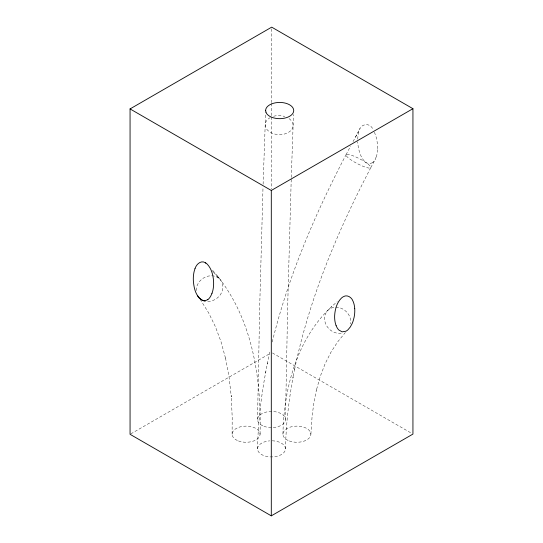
<?xml version="1.0" encoding="UTF-8"?>
<svg xmlns="http://www.w3.org/2000/svg" width="543" height="543" viewBox="0 0 543 543"><rect width="100%" height="100%" fill="white"/><g stroke="black" fill="none" stroke-linecap="round" stroke-linejoin="round"><path stroke-width="0.41" stroke-dasharray="2.71 2.04" d="M232.112 434.196L232.2 417.112L231.203 395.752L231.277 396.723L229.024 376.72L225.508 357.986L225.752 359.052L220.987 341.642L215.354 326.594L208.607 312.795L200.713 300.204M260.063 434.196C261.339 380.901 253.479 323.961 220.689 280.174M257.525 419.522L259.737 305.342L263.002 187.464M285.475 419.522L287.681 305.763L291.231 179.068M263.104 184.213L265.588 113.84M357.728 139.164L357.857 137.08A39.401 22.745 60 0 1 358.808 131.874C359.541 123.865 370.061 121.618 373.095 129.689M257.525 448.864C258.19 415.857 262.805 383.012 270.149 350.853M291.286 177.412L293.111 125.419M285.475 448.864C285.998 424.653 288.706 400.517 293.152 376.727L292.887 378.064L294.795 368.344M293.111 125.447L293.525 114.525M282.93 434.196C283.84 385.72 298.453 333.633 337.217 301.738M310.888 434.19L312.13 415.673L314.112 401.352L316.488 389.684L316.243 390.702L320.35 376.15L325.142 363.715L330.891 352.319L337.617 341.92L345.355 332.506M377.602 149.651L377.521 150.696A40.27 23.247 60 0 1 376.733 155.325L376.177 157.131M265.575 372.892L265.839 371.555M267.292 364.122L267.55 362.819M294.537 369.647C309.171 298.84 337.386 231.569 370.781 167.706A13.975 2.667 27.7 0 0 353.507 155.977A13.975 2.667 27.7 0 0 350.982 159.873A13.975 2.667 27.7 0 0 370.767 167.733M272.233 341.988C288.258 276.577 314.899 214.22 346.054 154.687M346.027 154.741L350.676 145.979M370.808 167.644L375.301 159.174M353.031 141.601L360.158 128.528M355.394 137.257L358.02 132.451M329.547 308.695L329.981 308.275M331.339 306.985L331.773 306.564M372.552 162.662L369.702 163.762L366.573 162.941A7.975 4.602 60 0 1 364.971 161.746C361.136 157.986 359.398 152.644 358.38 147.492A33.395 19.283 60 0 1 358.061 145.483L357.966 144.716A38.573 22.27 60 0 1 357.742 141.737M130.795 433.884L270.231 353.384M272.43 352.957L411.472 433.233M218.238 277.84L213.114 271.67M212.686 270.387L217.709 276.353M212.469 270.909L212.965 271.493M218.815 277.751L220.709 280.208M217.336 275.892L219.189 278.22M374.439 132.187L376.516 138.139L377.541 144.479A38.96 22.494 60 0 1 377.595 149.651M271.697 28.847L271.697 102.566M271.697 103.414L271.697 116.121M271.697 116.969L271.697 188.998M376.109 157.063A28.657 16.548 60 0 1 372.613 162.744M272.213 440.801A13.975 8.07 0 0 1 283.67 452.828A13.975 8.07 0 0 1 259.914 453.371A13.975 8.07 0 0 1 269.695 440.862M196.206 290.546A13.975 12.163 -37 0 1 210.508 275.79A13.975 12.163 -37 0 1 222.725 288.978A13.975 12.163 -37 0 1 206.238 301.372M341.18 333.287A13.975 12.19 44.5 0 1 324.68 320.234A13.975 12.19 44.5 0 1 337.787 307.331A13.975 12.19 44.5 0 1 350.683 323.933M289.046 118.598A13.975 9.516 2.1 0 1 288.679 132.261A13.975 9.516 2.1 0 1 268.642 131.182A13.975 9.516 2.1 0 1 270.258 117.587M273.631 116.25A13.975 9.516 2.1 0 1 284.77 116.507M238.513 440.977A13.975 8.07 0 0 0 260.049 434.597A13.975 8.07 0 0 0 239.707 427.015A13.975 8.07 0 0 0 238.513 440.977M289.317 440.97A13.975 8.07 0 0 0 310.874 434.604A13.975 8.07 0 0 0 290.553 427.008A13.975 8.07 0 0 0 289.317 440.97M263.925 426.303A13.975 8.07 0 0 0 285.462 419.922A13.975 8.07 0 0 0 265.12 412.347A13.975 8.07 0 0 0 263.925 426.303"/><path stroke-width="0.81" d="M212.014 293.308L212.17 292.86A41.825 24.15 60 0 0 213.243 288.428L213.433 286.935A39.598 22.86 60 0 0 213.623 282.679C213.413 276.19 211.913 269.28 207.426 264.346A8.152 4.704 60 0 0 205.424 262.758C200.917 259.846 196.24 264.427 195.012 268.642M207.718 299.648L205.471 300.652L203.102 300.584A8.24 4.758 60 0 1 198.317 296.973M130.062 108.919L271.697 27.15L412.938 108.695L412.938 434.081L271.303 515.85L130.062 434.305L130.062 108.919L271.303 190.464L412.938 108.695M195.012 268.642A40.311 23.274 60 0 0 193.736 273.536L193.444 275.844A39.415 22.758 60 0 0 193.369 281.03C193.987 288.387 195.785 296.973 203.102 300.584A13.975 12.163 -37 0 0 205.186 301.209M205.424 262.758L205.804 263.199M336.097 325.59L336.029 325.406A34.711 20.043 -60 0 1 334.753 319.569A33.109 19.114 -60 0 1 334.658 315.483C335.024 309.293 336.803 302.784 341.255 298.263A8.905 5.145 -60 0 1 343.142 296.824C346.97 294.177 351.688 297.279 353.011 301.168A33.49 19.338 -60 0 1 354.45 306.238A34.399 19.86 -60 0 1 354.66 307.895L354.728 308.702M271.303 190.464L271.303 515.85M198.338 296.953A13.975 12.163 -37 0 1 197.326 295.29M211.94 293.234A32.641 18.842 60 0 1 207.786 299.75M354.722 308.709A32.566 18.801 -60 0 1 354.599 314.105L354.538 314.601A27.693 15.991 -60 0 1 354.029 317.648L353.059 321.198A17.328 10.005 -60 0 1 352.02 323.838L350.262 327.035L347.982 329.757A8.559 4.941 -60 0 1 345.945 331.21L342.11 331.854L338.771 329.968A28.793 16.623 -60 0 1 336.137 325.59M265.615 110.501A14.057 8.118 0 0 1 285.944 103.292A14.057 8.118 0 0 1 288.211 117.003A14.057 8.118 0 0 1 265.887 112.15M265.995 112.136A14.261 8.233 0 0 1 265.717 110.501"/></g></svg>
